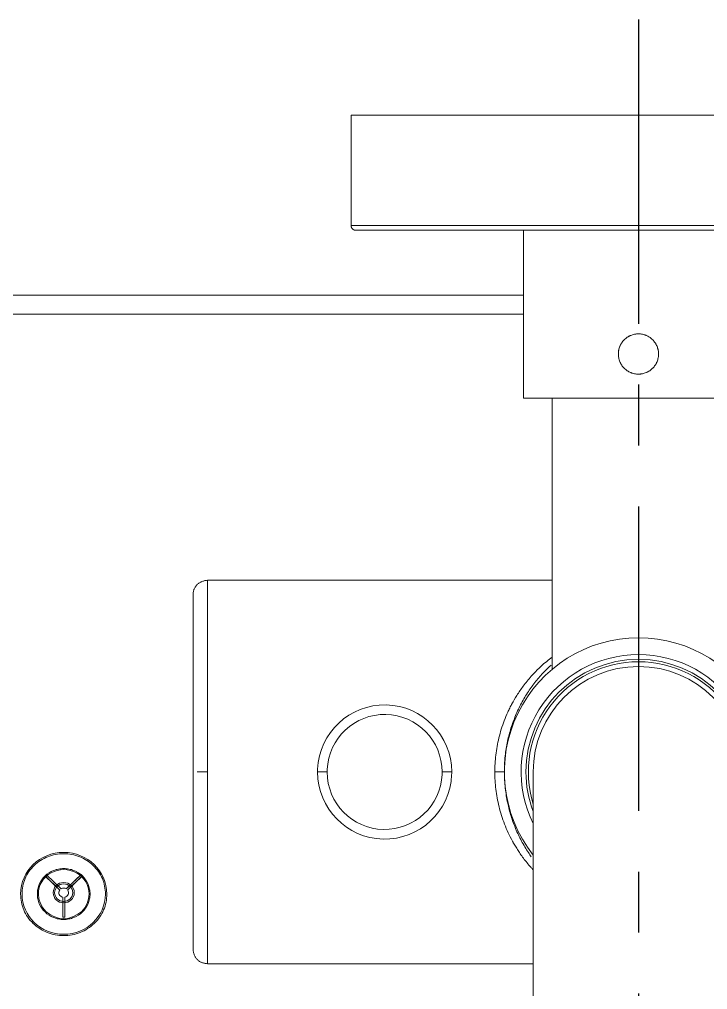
# Model space of a CAD drawing. Header units: millimetres. Extents: x 8883 to 11259, y -10160 to -6800.
# Drawn here: x 9614 to 9685.8, y -7049.6 to -6948.4 of the extents above; entities that cross this region are included whole.
import ezdxf

# ---------------------------------------------------------------- set-up
doc = ezdxf.new("R2010")
doc.units = ezdxf.units.MM
doc.linetypes.add('CENTERX2', pattern=[101.6, 63.5, -12.7, 12.7, -12.7])
doc.layers.add('CENTER', color=1, linetype='CENTERX2')

msp = doc.modelspace()

# ---------------------------------------------------------------- linework, layer by layer
at = {"linetype": 'Continuous', "lineweight": 18}
for p, q in [((9708.6, -6958.38), (9648.6, -6958.38)), ((9648.6, -6969.88), (9648.6, -6958.38)), ((9649.1, -6970.38), (9708.1, -6970.38)), ((9666.6, -6987.88), (9666.6, -6970.38)), ((9457.07, -6977.13), (9666.6, -6977.13)), ((9666.6, -6987.88), (9690.6, -6987.88)), ((9669.6, -6987.88), (9669.6, -7016.13)), ((9669.59, -7006.88), (9633.6, -7006.88)), ((9632.1, -7008.38), (9632.1, -7026.88)), ((9632.1, -7026.88), (9632.1, -7027.15)), ((9667.6, -7026.88), (9667.6, -7066.88)), ((9632.1, -7045.38), (9632.1, -7027.15)), ((9618.18, -7039.21), (9616.65, -7037.73)), ((9616.65, -7037.74), (9618.18, -7039.21)), ((9618.32, -7039.07), (9616.79, -7037.6)), ((9618.32, -7039.07), (9616.79, -7037.6)), ((9618.87, -7039.07), (9620.4, -7037.6)), ((9619.01, -7039.21), (9620.54, -7037.73)), ((9619.01, -7039.21), (9620.54, -7037.74)), ((9618.5, -7039.95), (9618.5, -7042.03)), ((9618.5, -7042.03), (9618.5, -7039.95)), ((9618.7, -7039.95), (9618.7, -7042.03)), ((9618.7, -7039.95), (9618.7, -7042.03)), ((9633.6, -7046.88), (9667.59, -7046.88))]:
    msp.add_line(p, q, dxfattribs=at)
at = {"linetype": 'Continuous', "lineweight": 13}
for p, q in [((9648.6, -6969.88), (9708.6, -6969.88)), ((9633.6, -7006.88), (9633.6, -7026.88)), ((9633.6, -7027.18), (9633.6, -7026.88)), ((9633.6, -7027.18), (9633.6, -7046.88))]:
    msp.add_line(p, q, dxfattribs=at)
at = {"linetype": 'Continuous', "lineweight": 18}
for centre, radius, start, end in [((9678.6, -7026.88), 14, 90, 218.2106), ((9678.6, -7026.88), 14, 321.7894, 90), ((9678.6, -7026.88), 12.25, 90, 206.1084), ((9678.6, -7026.88), 12.25, 333.8916, 90), ((9678.6, -7026.88), 11.75, 0, 180), ((9678.6, -7026.88), 11.5, 90, 196.9566), ((9678.6, -7026.88), 11.5, 343.0434, 90), ((9678.6, -7026.88), 11, 90, 180), ((9678.6, -7026.88), 11, 360, 90), ((9652.1, -7026.88), 7, 0, 177.5575), ((9652.1, -7026.88), 7, 177.5575, 180), ((9652.1, -7026.88), 7, 180, 357.5575), ((9652.1, -7026.88), 7, 357.5575, 360), ((9678.6, -7026.88), 11.75, 180, 200.5847)]:
    msp.add_arc(centre, radius, start, end, dxfattribs=at)
at = {"linetype": 'Continuous', "lineweight": 13}
for start, end in [(0, 177.5575), (177.5575, 180), (180, 357.5575), (357.5575, 0)]:
    msp.add_arc((9652.1, -7026.88), 6, start, end, dxfattribs=at)
at = {"linetype": 'Continuous', "lineweight": 18}
for centre, major_axis, start_param, end_param in [((9618.6, -7039.61), (-4.5, 0), 3.141593, 6.283185), ((9618.6, -7039.61), (2.65, 0), 0, 3.141593), ((9618.6, -7039.47), (2.66, 0), 2.318534, 2.393855), ((9618.6, -7039.47), (2.66, 0), 0.747738, 0.823059), ((9618.6, -7039.47), (0.5, 0), 0.986756, 2.154837), ((9618.6, -7039.61), (4.35, 0), 3.141593, 6.283185), ((9618.6, -7039.47), (-2.65, 0), 6.24544, 6.283185), ((9618.6, -7039.61), (2.65, 0), 3.141593, 6.283185), ((9618.6, -7039.47), (0.5, 0), 2.557552, 4.511031), ((9618.6, -7039.47), (0.5, 0), 4.913747, 6.867226), ((9618.6, -7039.47), (2.66, 0), 4.674729, 4.750049)]:
    msp.add_ellipse(centre, major_axis=major_axis, ratio=0.96363, start_param=start_param, end_param=end_param, dxfattribs=at)
for major_axis in [(1.1, 0), (0.951, 0)]:
    msp.add_ellipse((9618.6, -7039.47), major_axis=major_axis, ratio=0.96363, dxfattribs=at)
for points, weights, degree in [([(9649.1, -6970.38), (9648.89, -6970.38), (9648.6, -6970.09), (9648.6, -6969.88)], [1, 0.923852446424, 0.923852446424, 1], 2), ([(9664.6, -7026.88), (9664.01, -7026.88), (9663.6, -7026.88), (9663.6, -7026.88)], [1, 0.804741815985, 0.804741990317, 1], 3)]:
    msp.add_rational_spline(points, weights, degree=degree, dxfattribs=at)
at = {"linetype": 'Continuous', "lineweight": 13}
msp.add_open_spline([(9666.6, -6979.13), (9457.07, -6979.13)], degree=1, dxfattribs=at)
at = {"linetype": 'Continuous', "lineweight": 18}
for points, knots in [([(9678.6, -6985.38), (9678.46, -6985.38), (9678.32, -6985.37), (9678.12, -6985.33), (9678.05, -6985.31), (9677.97, -6985.29), (9677.95, -6985.28), (9677.92, -6985.27), (9677.9, -6985.27), (9677.85, -6985.25), (9677.82, -6985.24), (9677.66, -6985.17), (9677.54, -6985.11), (9677.4, -6985.01), (9677.37, -6984.99), (9677.32, -6984.95), (9677.29, -6984.93), (9677.21, -6984.86), (9677.16, -6984.82), (9677.01, -6984.67), (9676.93, -6984.57), (9676.83, -6984.42), (9676.81, -6984.39), (9676.78, -6984.34), (9676.76, -6984.31), (9676.71, -6984.21), (9676.65, -6984.09), (9676.61, -6983.96), (9676.58, -6983.86), (9676.57, -6983.83), (9676.55, -6983.76), (9676.54, -6983.73), (9676.51, -6983.56), (9676.5, -6983.42), (9676.5, -6983.22), (9676.5, -6983.15), (9676.51, -6983.06), (9676.51, -6983.05), (9676.51, -6983.01), (9676.52, -6982.96), (9676.53, -6982.91), (9676.56, -6982.74), (9676.6, -6982.61), (9676.67, -6982.45), (9676.68, -6982.42), (9676.71, -6982.36), (9676.73, -6982.32), (9676.78, -6982.23), (9676.85, -6982.12), (9676.93, -6982.01), (9676.99, -6981.93), (9677.03, -6981.89), (9677.06, -6981.85), (9677.09, -6981.83), (9677.1, -6981.81), (9677.21, -6981.7), (9677.31, -6981.62), (9677.48, -6981.5), (9677.54, -6981.47), (9677.63, -6981.42), (9677.66, -6981.4), (9677.73, -6981.37), (9677.76, -6981.36), (9677.92, -6981.29), (9678.05, -6981.25), (9678.22, -6981.22), (9678.25, -6981.21), (9678.32, -6981.2), (9678.35, -6981.2), (9678.46, -6981.19), (9678.53, -6981.18), (9678.6, -6981.18)], [0, 0, 0, 0, 0.0625, 0.0625, 0.09375, 0.09375, 0.101562, 0.101562, 0.109375, 0.109375, 0.125, 0.125, 0.1875, 0.1875, 0.203125, 0.203125, 0.21875, 0.21875, 0.25, 0.25, 0.3125, 0.3125, 0.328125, 0.328125, 0.34375, 0.34375, 0.375, 0.40625, 0.40625, 0.421875, 0.421875, 0.4375, 0.4375, 0.5, 0.5, 0.53125, 0.53125, 0.539062, 0.539062, 0.546875, 0.5625, 0.5625, 0.625, 0.625, 0.640625, 0.640625, 0.65625, 0.65625, 0.6875, 0.71875, 0.71875, 0.734375, 0.742187, 0.742187, 0.75, 0.75, 0.8125, 0.8125, 0.84375, 0.84375, 0.859375, 0.859375, 0.875, 0.875, 0.9375, 0.9375, 0.953125, 0.953125, 0.96875, 0.96875, 1, 1, 1, 1]), ([(9678.6, -6981.18), (9678.73, -6981.18), (9678.87, -6981.2), (9679.07, -6981.24), (9679.14, -6981.25), (9679.22, -6981.28), (9679.24, -6981.29), (9679.27, -6981.3), (9679.29, -6981.3), (9679.34, -6981.32), (9679.37, -6981.33), (9679.53, -6981.4), (9679.65, -6981.46), (9679.79, -6981.56), (9679.82, -6981.58), (9679.87, -6981.62), (9679.9, -6981.64), (9679.98, -6981.71), (9680.03, -6981.75), (9680.18, -6981.9), (9680.26, -6982), (9680.36, -6982.15), (9680.38, -6982.17), (9680.41, -6982.23), (9680.43, -6982.26), (9680.48, -6982.35), (9680.54, -6982.48), (9680.58, -6982.61), (9680.61, -6982.71), (9680.62, -6982.74), (9680.64, -6982.81), (9680.65, -6982.84), (9680.68, -6983.01), (9680.7, -6983.15), (9680.7, -6983.35), (9680.69, -6983.42), (9680.68, -6983.51), (9680.68, -6983.52), (9680.68, -6983.56), (9680.67, -6983.61), (9680.66, -6983.66), (9680.63, -6983.83), (9680.59, -6983.96), (9680.52, -6984.12), (9680.51, -6984.15), (9680.48, -6984.21), (9680.46, -6984.24), (9680.42, -6984.34), (9680.34, -6984.45), (9680.26, -6984.56), (9680.2, -6984.64), (9680.16, -6984.68), (9680.13, -6984.72), (9680.11, -6984.74), (9680.09, -6984.76), (9679.98, -6984.87), (9679.88, -6984.95), (9679.71, -6985.07), (9679.65, -6985.1), (9679.56, -6985.15), (9679.53, -6985.17), (9679.46, -6985.2), (9679.43, -6985.21), (9679.27, -6985.28), (9679.14, -6985.32), (9678.97, -6985.35), (9678.94, -6985.36), (9678.87, -6985.37), (9678.84, -6985.37), (9678.73, -6985.38), (9678.67, -6985.38), (9678.6, -6985.38)], [0, 0, 0, 0, 0.0625, 0.0625, 0.09375, 0.09375, 0.101562, 0.101562, 0.109375, 0.109375, 0.125, 0.125, 0.1875, 0.1875, 0.203125, 0.203125, 0.21875, 0.21875, 0.25, 0.25, 0.3125, 0.3125, 0.328125, 0.328125, 0.34375, 0.34375, 0.375, 0.40625, 0.40625, 0.421875, 0.421875, 0.4375, 0.4375, 0.5, 0.5, 0.53125, 0.53125, 0.539062, 0.539062, 0.546875, 0.5625, 0.5625, 0.625, 0.625, 0.640625, 0.640625, 0.65625, 0.65625, 0.6875, 0.71875, 0.71875, 0.734375, 0.742187, 0.742187, 0.75, 0.75, 0.8125, 0.8125, 0.84375, 0.84375, 0.859375, 0.859375, 0.875, 0.875, 0.9375, 0.9375, 0.953125, 0.953125, 0.96875, 0.96875, 1, 1, 1, 1]), ([(9663.6, -7026.88), (9663.6, -7026.3), (9663.63, -7025.71), (9663.77, -7024.52), (9663.88, -7023.92), (9664.17, -7022.72), (9664.36, -7022.12), (9664.7, -7021.24), (9664.82, -7020.94), (9665.02, -7020.5), (9665.12, -7020.28), (9665.25, -7020.03), (9665.32, -7019.9), (9665.35, -7019.84), (9665.37, -7019.81), (9665.38, -7019.79), (9665.38, -7019.79), (9665.38, -7019.78), (9665.39, -7019.78), (9665.39, -7019.78), (9665.39, -7019.78), (9665.39, -7019.78), (9665.39, -7019.78), (9665.39, -7019.78), (9665.54, -7019.5), (9665.71, -7019.2), (9666.1, -7018.58), (9666.32, -7018.25), (9666.82, -7017.58), (9667.1, -7017.24), (9667.56, -7016.72), (9667.73, -7016.54), (9667.99, -7016.28), (9668.12, -7016.15), (9668.28, -7016), (9668.36, -7015.92), (9668.4, -7015.88), (9668.42, -7015.86), (9668.43, -7015.85), (9668.44, -7015.85), (9668.44, -7015.85), (9668.44, -7015.85), (9668.44, -7015.84), (9668.64, -7015.66), (9668.83, -7015.5), (9669.21, -7015.18), (9669.4, -7015.03), (9669.58, -7014.89), (9669.59, -7014.89), (9669.6, -7014.88)], [0, 0, 0, 0, 0.110895, 0.110895, 0.221791, 0.221791, 0.332686, 0.332686, 0.388134, 0.388134, 0.415858, 0.42972, 0.436651, 0.440116, 0.441849, 0.442716, 0.443149, 0.443365, 0.443474, 0.443528, 0.443555, 0.443568, 0.443568, 0.443582, 0.443582, 0.554477, 0.554477, 0.665373, 0.665373, 0.776268, 0.776268, 0.831716, 0.831716, 0.85944, 0.873302, 0.880233, 0.883698, 0.885431, 0.886297, 0.886731, 0.886947, 0.886947, 0.887164, 0.887164, 0.942612, 0.942612, 0.998059, 0.998059, 1, 1, 1, 1]), ([(9667.59, -7037.07), (9667.52, -7037), (9667.45, -7036.92), (9667.09, -7036.51), (9666.82, -7036.19), (9666.35, -7035.56), (9666.14, -7035.25), (9665.86, -7034.8), (9665.77, -7034.66), (9665.64, -7034.45), (9665.58, -7034.34), (9665.51, -7034.22), (9665.48, -7034.16), (9665.46, -7034.13), (9665.45, -7034.12), (9665.45, -7034.11), (9665.45, -7034.11), (9665.45, -7034.1), (9665.45, -7034.1), (9665.45, -7034.1), (9665.45, -7034.1), (9665.45, -7034.1), (9665.45, -7034.1), (9665.45, -7034.1), (9665.13, -7033.52), (9664.85, -7032.92), (9664.38, -7031.72), (9664.19, -7031.11), (9663.89, -7029.89), (9663.78, -7029.28), (9663.63, -7028.07), (9663.6, -7027.47), (9663.6, -7026.88)], [0, 0, 0, 0, 0.03228, 0.03228, 0.170526, 0.170526, 0.308772, 0.308772, 0.377895, 0.377895, 0.412456, 0.429737, 0.438377, 0.442697, 0.444857, 0.445937, 0.446477, 0.446747, 0.446882, 0.44695, 0.446984, 0.447, 0.447, 0.447017, 0.447017, 0.585263, 0.585263, 0.723509, 0.723509, 0.861754, 0.861754, 1, 1, 1, 1]), ([(9622.95, -7039.61), (9622.95, -7039.33), (9622.9, -7038.78), (9622.58, -7037.72), (9621.75, -7036.56), (9620.55, -7035.78), (9619.45, -7035.46), (9618.6, -7035.39), (9617.74, -7035.46), (9616.64, -7035.78), (9615.44, -7036.56), (9614.61, -7037.72), (9614.3, -7038.78), (9614.25, -7039.33), (9614.25, -7039.61)], [0, 0, 0, 0, 0.0625, 0.125, 0.25, 0.375, 0.4375, 0.5, 0.5625, 0.625, 0.75, 0.875, 0.9375, 1, 1, 1, 1]), ([(9615.85, -7039.61), (9615.85, -7039.43), (9615.88, -7039.09), (9616.08, -7038.41), (9616.6, -7037.68), (9617.36, -7037.19), (9618.05, -7036.99), (9618.6, -7036.94), (9619.14, -7036.99), (9619.83, -7037.19), (9620.59, -7037.68), (9621.11, -7038.41), (9621.31, -7039.09), (9621.35, -7039.43), (9621.35, -7039.61)], [0, 0, 0, 0, 0.0625, 0.125, 0.25, 0.375, 0.4375, 0.5, 0.5625, 0.625, 0.75, 0.875, 0.9375, 1, 1, 1, 1]), ([(9623.1, -7039.61), (9623.1, -7039.89), (9623.04, -7040.46), (9622.71, -7041.56), (9621.86, -7042.75), (9620.61, -7043.56), (9619.48, -7043.9), (9618.6, -7043.97), (9617.71, -7043.9), (9616.58, -7043.56), (9615.33, -7042.75), (9614.48, -7041.56), (9614.15, -7040.46), (9614.1, -7039.89), (9614.1, -7039.61)], [0, 0, 0, 0, 0.0625, 0.125, 0.25, 0.375, 0.4375, 0.5, 0.5625, 0.625, 0.75, 0.875, 0.9375, 1, 1, 1, 1]), ([(9621.35, -7039.61), (9621.35, -7039.78), (9621.31, -7040.13), (9621.11, -7040.8), (9620.59, -7041.53), (9619.83, -7042.03), (9619.14, -7042.23), (9618.6, -7042.28), (9618.05, -7042.23), (9617.36, -7042.03), (9616.6, -7041.53), (9616.08, -7040.8), (9615.88, -7040.13), (9615.85, -7039.78), (9615.85, -7039.61)], [0, 0, 0, 0, 0.0625, 0.125, 0.25, 0.375, 0.4375, 0.5, 0.5625, 0.625, 0.75, 0.875, 0.9375, 1, 1, 1, 1])]:
    msp.add_open_spline(points, degree=3, knots=knots, dxfattribs=at)
for points, degree in [([(9633.6, -7006.88), (9632.19, -7007.04), (9632.1, -7008.38)], 2), ([(9618.87, -7039.07), (9619.38, -7038.58), (9619.89, -7038.09), (9620.4, -7037.6)], 3), ([(9632.1, -7045.38), (9632.26, -7046.79), (9633.6, -7046.88)], 2)]:
    msp.add_open_spline(points, degree=degree, dxfattribs=at)
at = {"linetype": 'Continuous', "lineweight": 13}
for points, knots in [([(9664.61, -7026.18), (9664.63, -7025.85), (9664.69, -7025.01), (9664.9, -7023.71), (9665.27, -7022.3), (9665.76, -7020.97), (9666.36, -7019.69), (9667.07, -7018.5), (9667.87, -7017.41), (9668.67, -7016.5), (9669.22, -7015.96), (9669.48, -7015.74)], [0, 0, 0, 0, 0.078873, 0.205919, 0.321218, 0.43777, 0.558316, 0.679859, 0.795744, 0.909194, 1, 1, 1, 1]), ([(9667.41, -7035.73), (9667.31, -7035.58), (9666.95, -7035.05), (9666.37, -7034.1), (9665.76, -7032.82), (9665.28, -7031.49), (9664.91, -7030.08), (9664.66, -7028.54), (9664.6, -7027.45), (9664.6, -7026.88)], [0, 0, 0, 0, 0.057892, 0.213106, 0.366823, 0.515542, 0.662963, 0.825202, 1, 1, 1, 1])]:
    msp.add_open_spline(points, degree=3, knots=knots, dxfattribs=at)
msp.add_rational_spline([(9632.53, -7026.88), (9632.53, -7026.88), (9632.97, -7026.88), (9633.6, -7026.88)], [0.923879516506, 0.923879516506, 0.923879516506, 1], degree=2, knots=[0, 0, 0, 0, 1, 1, 1], dxfattribs=at)
msp.add_rational_spline([(9645.1, -7026.88), (9645.1, -7026.88), (9645.68, -7026.88), (9646.1, -7026.88)], [1, 0.923879332814, 0.923879332814, 1], degree=2, dxfattribs=at)
at = {"linetype": 'Continuous', "lineweight": 18}
msp.add_rational_spline([(9658.1, -7026.88), (9658.51, -7026.88), (9659.1, -7026.88), (9659.1, -7026.88)], [1, 0.923879332814, 0.923879332814, 0.999897937126], degree=2, knots=[0, 0, 0, 0.500168, 1, 1, 1], dxfattribs=at)
at = {"layer": 'CENTER', "ltscale": 0.5}
msp.add_line((9678.6, -6948.38), (9678.6, -7484.42), dxfattribs=at)

doc.saveas('drawing.dxf')
